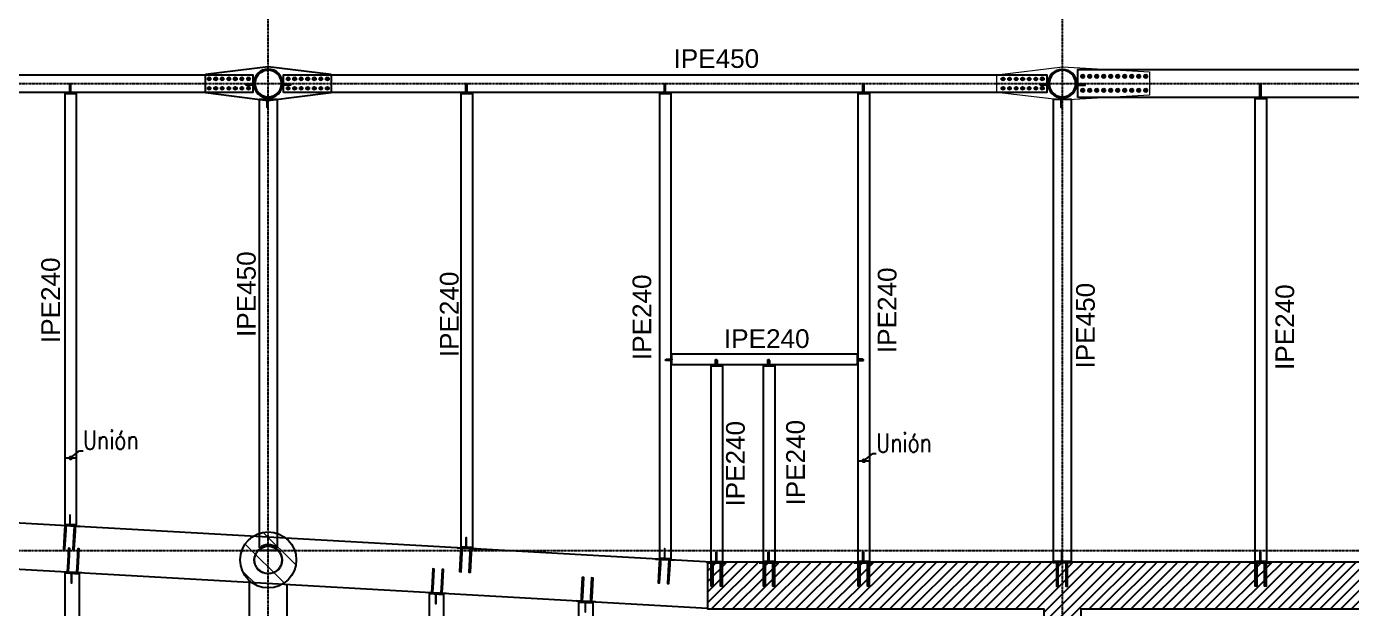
# Model space of a CAD drawing. Header units: millimetres. Extents: x -12345 to 95575, y -14368 to 31862.
# Drawn here: x 31413 to 45595, y 16380 to 22611 of the extents above; entities that cross this region are included whole.
import ezdxf
from ezdxf.enums import TextEntityAlignment as Align

# ---------------------------------------------------------------- set-up
doc = ezdxf.new("R2010")
doc.units = ezdxf.units.MM
doc.header["$LTSCALE"] = 0.95
doc.linetypes.add('DXK_LINE_DOT3', pattern=[5.9187, 2.979, -0.9799, 0.9799, -0.9799])
doc.layers.get('0').update_dxf_attribs({"color": 255})
for name, color, linetype, lineweight in [('E_COLUMNAS', 1, 'Continuous', 18), ('E_COLUMNAS-1', 1, 'Continuous', 25), ('E_COLUMNAS-3', 1, 'Continuous', 35), ('E_TEXTO', 3, 'Continuous', 9), ('E_VIGAS-1', 254, 'Continuous', 25), ('S-COLS-HDLN-1', 52, 'Continuous', 9)]:
    doc.layers.add(name, color=color, linetype=linetype, lineweight=lineweight)
for name, color, linetype in [('HCB-ACH_PANT', 253, 'Continuous'), ('HCB-EJES', 1, 'Continuous'), ('HCB-PLATINAS', 5, 'Continuous'), ('HCB_PANTALLAS', 6, 'Continuous'), ('HCB_VIGAS', 4, 'Continuous'), ('UNIÒN', 6, 'Continuous')]:
    doc.layers.add(name, color=color, linetype=linetype)
doc.styles.add('CNI_COTAS', font='romans.shx', dxfattribs={"width": 0.8})
doc.styles.add('VERDANA', font='arial.ttf')
doc.dimstyles.new('UNIÒN', dxfattribs={"dimscale": 0, "dimtxt": 200, "dimasz": 60, "dimexe": 4, "dimexo": 4, "dimgap": 15, "dimtad": 1, "dimdec": 0, "dimzin": 4, "dimdsep": 46, "dimtxsty": 'CNI_COTAS', "dimcen": -0.09, "dimclrd": 6, "dimclrt": 3, "dimadec": 0, "dimazin": 0, "dimtfac": 1, "dimtdec": 0, "dimtmove": 2, "dimatfit": 0, "dimfxl": 0.05, "dimtolj": 1, "dimtzin": 0, "dimarcsym": 0})

# ---------------------------------------------------------------- blocks, each defined once
blk = doc.blocks.new('EST_SCM_COLUMNA-METALICA-SECCION-CIRCULAR - EST_SCM_COLUMNA-TUBULAR-CIRCULAR_PTEØ_12__e_10_3mm-1865068-_10_00m_N_E_-NIVEL-3 DOC')
at = {"layer": 'E_COLUMNAS-1'}
for radius, start, end in [(0.152, 0, 180), (0.142, 81.8182, 130.9091), (0.152, 180, 196.3636), (0.142, 163.6364, 180), (0.142, 130.9091, 163.6364), (0.142, 196.3636, 0), (0.142, 32.7273, 81.8182), (0.142, 0, 32.7273), (0.152, 343.6364, 0), (0.152, 196.3636, 212.7273), (0.142, 180, 196.3636), (0.152, 212.7273, 229.0909), (0.152, 229.0909, 245.4545), (0.152, 245.4545, 261.8182), (0.152, 278.1818, 310.9091), (0.152, 310.9091, 327.2727), (0.152, 327.2727, 343.6364), (0.152, 261.8182, 278.1818)]:
    blk.add_arc((0, 0), radius, start, end, dxfattribs=at)
blk = doc.blocks.new('EST_SCM_COLUMNA-METALICA-SECCION-CIRCULAR - EST_SCM_COLUMNA-TUBULAR-CIRCULAR_PTEØ_12__e_10_3mm-V38-_10_00m_N_E_-NIVEL-3 DOC')
at = {"layer": 'S-COLS-HDLN-1'}
h = blk.add_hatch(dxfattribs=at)
h.set_pattern_fill('FP_4', color=256, style=0, pattern_type=2)
h.set_pattern_definition([(45, (-162.662, -40.162), (-0.15909903, 0.15909903), [])])
h.paths.add_polyline_path([(-0.152, 0), (-0.146, -0.043), (-0.128, -0.082), (-0.1, -0.115), (-0.059, -0.14), (-0.02, -0.151), (0.022, -0.151), (0.063, -0.139), (0.1, -0.115), (0.131, -0.077), (0.147, -0.04), (0.152, 0), (0.146, 0.043), (0.128, 0.082), (0.095, 0.118), (0.059, 0.14), (0.02, 0.151), (-0.022, 0.151), (-0.063, 0.139), (-0.1, 0.115), (-0.131, 0.077), (-0.147, 0.04), (-0.152, 0.005)])
h.paths.add_polyline_path([(-0.142, 0), (-0.135, 0.043), (-0.12, 0.077), (-0.093, 0.107), (-0.059, 0.129), (-0.02, 0.141), (0.022, 0.14), (0.063, 0.127), (0.095, 0.105), (0.12, 0.077), (0.136, 0.04), (0.142, 0), (0.136, -0.04), (0.12, -0.077), (0.093, -0.107), (0.059, -0.129), (0.02, -0.141), (-0.02, -0.141), (-0.063, -0.127), (-0.093, -0.107), (-0.12, -0.077), (-0.136, -0.04), (-0.141, -0.005)])
at = {"layer": 'E_COLUMNAS-1'}
for radius, start, end in [(0.152, 360, 180), (0.142, 0, 180), (0.152, 180, 360), (0.142, 180, 0)]:
    blk.add_arc((0, 0), radius, start, end, dxfattribs=at)
blk = doc.blocks.new('Bolt-72574620-1978 - 1471')
at = {"color": 253, "linetype": 'Continuous'}
for p, q in [((55424, 28266), (55441, 28276)), ((55424, 28247), (55424, 28266)), ((55441, 28238), (55424, 28247)), ((55441, 28276), (55457, 28266)), ((55457, 28247), (55441, 28238)), ((55457, 28266), (55457, 28247)), ((55499, 28267), (55516, 28276)), ((55499, 28247), (55499, 28267)), ((55516, 28238), (55499, 28247)), ((55516, 28276), (55532, 28267)), ((55532, 28247), (55516, 28238)), ((55532, 28267), (55532, 28247)), ((55574, 28267), (55591, 28276)), ((55574, 28248), (55574, 28267)), ((55591, 28238), (55574, 28248)), ((55591, 28276), (55607, 28267)), ((55607, 28248), (55591, 28238)), ((55607, 28267), (55607, 28248)), ((55649, 28267), (55666, 28276)), ((55649, 28248), (55649, 28267)), ((55666, 28238), (55649, 28248)), ((55666, 28276), (55682, 28267)), ((55682, 28248), (55666, 28238)), ((55682, 28267), (55682, 28248)), ((55724, 28267), (55741, 28276)), ((55724, 28248), (55724, 28267)), ((55741, 28238), (55724, 28248)), ((55741, 28276), (55757, 28267)), ((55757, 28248), (55741, 28238)), ((55757, 28267), (55757, 28248)), ((55799, 28267), (55816, 28276)), ((55799, 28248), (55799, 28267)), ((55816, 28238), (55799, 28248)), ((55816, 28276), (55832, 28267)), ((55832, 28248), (55816, 28238)), ((55832, 28267), (55832, 28248)), ((55874, 28267), (55891, 28276)), ((55874, 28248), (55874, 28267)), ((55891, 28238), (55874, 28248)), ((55891, 28276), (55907, 28267)), ((55907, 28248), (55891, 28238)), ((55907, 28267), (55907, 28248)), ((55949, 28267), (55966, 28276)), ((55949, 28248), (55949, 28267)), ((55966, 28238), (55949, 28248)), ((55966, 28276), (55982, 28267)), ((55982, 28248), (55966, 28238)), ((55982, 28267), (55982, 28248)), ((56024, 28267), (56041, 28276)), ((56024, 28248), (56024, 28267)), ((56041, 28238), (56024, 28248)), ((56041, 28276), (56057, 28267)), ((56057, 28248), (56041, 28238)), ((56057, 28267), (56057, 28248)), ((56099, 28267), (56116, 28276)), ((56099, 28248), (56099, 28267)), ((56116, 28238), (56099, 28248)), ((56116, 28276), (56132, 28267)), ((56132, 28248), (56116, 28238)), ((56132, 28267), (56132, 28248)), ((55424, 28116), (55441, 28126)), ((55424, 28097), (55424, 28116)), ((55441, 28088), (55424, 28097)), ((55441, 28126), (55457, 28116)), ((55457, 28097), (55441, 28088)), ((55457, 28116), (55457, 28097)), ((55499, 28117), (55516, 28126)), ((55499, 28097), (55499, 28117)), ((55516, 28088), (55499, 28097)), ((55516, 28126), (55532, 28117)), ((55532, 28097), (55516, 28088)), ((55532, 28117), (55532, 28097)), ((55574, 28117), (55591, 28126)), ((55574, 28098), (55574, 28117)), ((55591, 28088), (55574, 28098)), ((55591, 28126), (55607, 28117)), ((55607, 28098), (55591, 28088)), ((55607, 28117), (55607, 28098)), ((55649, 28117), (55666, 28126)), ((55649, 28098), (55649, 28117)), ((55666, 28088), (55649, 28098)), ((55666, 28126), (55682, 28117)), ((55682, 28098), (55666, 28088)), ((55682, 28117), (55682, 28098)), ((55724, 28117), (55741, 28126)), ((55724, 28098), (55724, 28117)), ((55741, 28088), (55724, 28098)), ((55741, 28126), (55757, 28117)), ((55757, 28098), (55741, 28088)), ((55757, 28117), (55757, 28098)), ((55799, 28117), (55816, 28126)), ((55799, 28098), (55799, 28117)), ((55816, 28088), (55799, 28098)), ((55816, 28126), (55832, 28117)), ((55832, 28098), (55816, 28088)), ((55832, 28117), (55832, 28098)), ((55874, 28117), (55891, 28126)), ((55874, 28098), (55874, 28117)), ((55891, 28088), (55874, 28098)), ((55891, 28126), (55907, 28117)), ((55907, 28098), (55891, 28088)), ((55907, 28117), (55907, 28098)), ((55949, 28117), (55966, 28126)), ((55949, 28098), (55949, 28117)), ((55966, 28088), (55949, 28098)), ((55966, 28126), (55982, 28117)), ((55982, 28098), (55966, 28088)), ((55982, 28117), (55982, 28098)), ((56024, 28117), (56041, 28126)), ((56024, 28098), (56024, 28117)), ((56041, 28088), (56024, 28098)), ((56041, 28126), (56057, 28117)), ((56057, 28098), (56041, 28088)), ((56057, 28117), (56057, 28098)), ((56099, 28117), (56116, 28126)), ((56099, 28098), (56099, 28117)), ((56116, 28088), (56099, 28098)), ((56116, 28126), (56132, 28117)), ((56132, 28098), (56116, 28088)), ((56132, 28117), (56132, 28098))]:
    blk.add_line(p, q, dxfattribs=at)
for centre, radius, start, end in [((55441, 28257), 12, 18.0268, 198.0268), ((55441, 28257), 12, 198.0268, 18.0268), ((55441, 28257), 11, 90.0268, 270.0268), ((55441, 28257), 11, 270.0268, 90.0268), ((55516, 28257), 12, 18.0268, 198.0268), ((55516, 28257), 12, 198.0268, 18.0268), ((55516, 28257), 11, 90.0268, 270.0268), ((55516, 28257), 11, 270.0268, 90.0268), ((55591, 28257), 12, 18.0268, 198.0268), ((55591, 28257), 12, 198.0268, 18.0268), ((55591, 28257), 11, 90.0268, 270.0268), ((55591, 28257), 11, 270.0268, 90.0268), ((55666, 28257), 12, 18.0268, 198.0268), ((55666, 28257), 12, 198.0268, 18.0268), ((55666, 28257), 11, 90.0268, 270.0268), ((55666, 28257), 11, 270.0268, 90.0268), ((55741, 28257), 12, 18.0268, 198.0268), ((55741, 28257), 12, 198.0268, 18.0268), ((55741, 28257), 11, 90.0268, 270.0268), ((55741, 28257), 11, 270.0268, 90.0268), ((55816, 28257), 12, 18.0268, 198.0268), ((55816, 28257), 12, 198.0268, 18.0268), ((55816, 28257), 11, 90.0268, 270.0268), ((55816, 28257), 11, 270.0268, 90.0268), ((55891, 28257), 12, 18.0268, 198.0268), ((55891, 28257), 12, 198.0268, 18.0268), ((55891, 28257), 11, 90.0268, 270.0268), ((55891, 28257), 11, 270.0268, 90.0268), ((55966, 28257), 12, 18.0268, 198.0268), ((55966, 28257), 12, 198.0268, 18.0268), ((55966, 28257), 11, 90.0268, 270.0268), ((55966, 28257), 11, 270.0268, 90.0268), ((56041, 28257), 12, 18.0268, 198.0268), ((56041, 28257), 12, 198.0268, 18.0268), ((56041, 28257), 11, 90.0268, 270.0268), ((56041, 28257), 11, 270.0268, 90.0268), ((56116, 28257), 12, 18.0268, 198.0268), ((56116, 28257), 12, 198.0268, 18.0268), ((56116, 28257), 11, 90.0268, 270.0268), ((56116, 28257), 11, 270.0268, 90.0268), ((55441, 28107), 12, 18.0268, 198.0268), ((55441, 28107), 12, 198.0268, 18.0268), ((55441, 28107), 11, 90.0268, 270.0268), ((55441, 28107), 11, 270.0268, 90.0268), ((55516, 28107), 12, 18.0268, 198.0268), ((55516, 28107), 12, 198.0268, 18.0268), ((55516, 28107), 11, 90.0268, 270.0268), ((55516, 28107), 11, 270.0268, 90.0268), ((55591, 28107), 12, 18.0268, 198.0268), ((55591, 28107), 12, 198.0268, 18.0268), ((55591, 28107), 11, 90.0268, 270.0268), ((55591, 28107), 11, 270.0268, 90.0268), ((55666, 28107), 12, 18.0268, 198.0268), ((55666, 28107), 12, 198.0268, 18.0268), ((55666, 28107), 11, 90.0268, 270.0268), ((55666, 28107), 11, 270.0268, 90.0268), ((55741, 28107), 12, 18.0268, 198.0268), ((55741, 28107), 12, 198.0268, 18.0268), ((55741, 28107), 11, 90.0268, 270.0268), ((55741, 28107), 11, 270.0268, 90.0268), ((55816, 28107), 12, 18.0268, 198.0268), ((55816, 28107), 12, 198.0268, 18.0268), ((55816, 28107), 11, 90.0268, 270.0268), ((55816, 28107), 11, 270.0268, 90.0268), ((55891, 28107), 12, 18.0268, 198.0268), ((55891, 28107), 12, 198.0268, 18.0268), ((55891, 28107), 11, 90.0268, 270.0268), ((55891, 28107), 11, 270.0268, 90.0268), ((55966, 28107), 12, 18.0268, 198.0268), ((55966, 28107), 12, 198.0268, 18.0268), ((55966, 28107), 11, 90.0268, 270.0268), ((55966, 28107), 11, 270.0268, 90.0268), ((56041, 28107), 12, 18.0268, 198.0268), ((56041, 28107), 12, 198.0268, 18.0268), ((56041, 28107), 11, 90.0268, 270.0268), ((56041, 28107), 11, 270.0268, 90.0268), ((56116, 28107), 12, 18.0268, 198.0268), ((56116, 28107), 12, 198.0268, 18.0268), ((56116, 28107), 11, 90.0268, 270.0268), ((56116, 28107), 11, 270.0268, 90.0268)]:
    blk.add_arc(centre, radius, start, end, dxfattribs=at)
blk = doc.blocks.new('Bolt-72574620-1967 - 1471')
at = {"color": 253, "linetype": 'Continuous'}
for p, q in [((46076, 28239), (46091, 28247)), ((46076, 28221), (46076, 28239)), ((46091, 28247), (46106, 28239)), ((46106, 28239), (46106, 28221)), ((46146, 28239), (46161, 28247)), ((46146, 28221), (46146, 28239)), ((46161, 28247), (46176, 28239)), ((46176, 28239), (46176, 28221)), ((46216, 28239), (46231, 28247)), ((46216, 28221), (46216, 28239)), ((46231, 28247), (46246, 28239)), ((46246, 28239), (46246, 28221)), ((46286, 28239), (46301, 28247)), ((46286, 28221), (46286, 28239)), ((46301, 28247), (46316, 28239)), ((46316, 28239), (46316, 28221)), ((46356, 28239), (46371, 28247)), ((46356, 28221), (46356, 28239)), ((46371, 28247), (46386, 28239)), ((46386, 28239), (46386, 28221)), ((46426, 28239), (46441, 28247)), ((46426, 28221), (46426, 28239)), ((46441, 28247), (46456, 28239)), ((46456, 28239), (46456, 28222)), ((46496, 28239), (46511, 28248)), ((46496, 28222), (46496, 28239)), ((46511, 28248), (46526, 28239)), ((46526, 28239), (46526, 28222)), ((46091, 28213), (46076, 28221)), ((46076, 28139), (46091, 28147)), ((46076, 28121), (46076, 28139)), ((46091, 28113), (46076, 28121)), ((46106, 28221), (46091, 28213)), ((46091, 28147), (46106, 28139)), ((46106, 28121), (46091, 28113)), ((46106, 28139), (46106, 28121)), ((46161, 28213), (46146, 28221)), ((46146, 28139), (46161, 28147)), ((46146, 28121), (46146, 28139)), ((46161, 28113), (46146, 28121)), ((46176, 28221), (46161, 28213)), ((46161, 28147), (46176, 28139)), ((46176, 28121), (46161, 28113)), ((46176, 28139), (46176, 28121)), ((46231, 28213), (46216, 28221)), ((46216, 28139), (46231, 28147)), ((46216, 28121), (46216, 28139)), ((46231, 28113), (46216, 28121)), ((46246, 28221), (46231, 28213)), ((46231, 28147), (46246, 28139)), ((46246, 28121), (46231, 28113)), ((46246, 28139), (46246, 28121)), ((46301, 28213), (46286, 28221)), ((46286, 28139), (46301, 28147)), ((46286, 28121), (46286, 28139)), ((46301, 28113), (46286, 28121)), ((46316, 28221), (46301, 28213)), ((46301, 28147), (46316, 28139)), ((46316, 28121), (46301, 28113)), ((46316, 28139), (46316, 28121)), ((46371, 28213), (46356, 28221)), ((46356, 28139), (46371, 28147)), ((46356, 28121), (46356, 28139)), ((46371, 28113), (46356, 28121)), ((46386, 28221), (46371, 28213)), ((46371, 28147), (46386, 28139)), ((46386, 28121), (46371, 28113)), ((46386, 28139), (46386, 28121)), ((46441, 28213), (46426, 28221)), ((46426, 28139), (46441, 28147)), ((46426, 28121), (46426, 28139)), ((46441, 28113), (46426, 28121)), ((46456, 28222), (46441, 28213)), ((46441, 28147), (46456, 28139)), ((46456, 28122), (46441, 28113)), ((46456, 28139), (46456, 28122)), ((46511, 28213), (46496, 28222)), ((46496, 28139), (46511, 28148)), ((46496, 28122), (46496, 28139)), ((46511, 28113), (46496, 28122)), ((46526, 28222), (46511, 28213)), ((46511, 28148), (46526, 28139)), ((46526, 28122), (46511, 28113)), ((46526, 28139), (46526, 28122))]:
    blk.add_line(p, q, dxfattribs=at)
for centre, radius, start, end in [((46091, 28230), 11.5, 18.0268, 198.0268), ((46091, 28230), 11.5, 198.0268, 18.0268), ((46091, 28230), 10, 90.0268, 270.0268), ((46091, 28230), 10, 270.0268, 90.0268), ((46161, 28230), 11.5, 18.0268, 198.0268), ((46161, 28230), 11.5, 198.0268, 18.0268), ((46161, 28230), 10, 90.0268, 270.0268), ((46161, 28230), 10, 270.0268, 90.0268), ((46231, 28230), 11.5, 18.0268, 198.0268), ((46231, 28230), 11.5, 198.0268, 18.0268), ((46231, 28230), 10, 90.0268, 270.0268), ((46231, 28230), 10, 270.0268, 90.0268), ((46301, 28230), 11.5, 18.0268, 198.0268), ((46301, 28230), 11.5, 198.0268, 18.0268), ((46301, 28230), 10, 90.0268, 270.0268), ((46301, 28230), 10, 270.0268, 90.0268), ((46371, 28230), 11.5, 18.0268, 198.0268), ((46371, 28230), 11.5, 198.0268, 18.0268), ((46371, 28230), 10, 90.0268, 270.0268), ((46371, 28230), 10, 270.0268, 90.0268), ((46441, 28230), 11.5, 18.0268, 198.0268), ((46441, 28230), 11.5, 198.0268, 18.0268), ((46441, 28230), 10, 90.0268, 270.0268), ((46441, 28230), 10, 270.0268, 90.0268), ((46511, 28230), 11.5, 18.0268, 198.0268), ((46511, 28230), 11.5, 198.0268, 18.0268), ((46511, 28230), 10, 90.0268, 270.0268), ((46511, 28230), 10, 270.0268, 90.0268), ((46091, 28130), 11.5, 18.0268, 198.0268), ((46091, 28130), 11.5, 198.0268, 18.0268), ((46091, 28130), 10, 90.0268, 270.0268), ((46091, 28130), 10, 270.0268, 90.0268), ((46161, 28130), 11.5, 18.0268, 198.0268), ((46161, 28130), 11.5, 198.0268, 18.0268), ((46161, 28130), 10, 90.0268, 270.0268), ((46161, 28130), 10, 270.0268, 90.0268), ((46231, 28130), 11.5, 18.0268, 198.0268), ((46231, 28130), 11.5, 198.0268, 18.0268), ((46231, 28130), 10, 90.0268, 270.0268), ((46231, 28130), 10, 270.0268, 90.0268), ((46301, 28130), 11.5, 18.0268, 198.0268), ((46301, 28130), 11.5, 198.0268, 18.0268), ((46301, 28130), 10, 90.0268, 270.0268), ((46301, 28130), 10, 270.0268, 90.0268), ((46371, 28130), 11.5, 18.0268, 198.0268), ((46371, 28130), 11.5, 198.0268, 18.0268), ((46371, 28130), 10, 90.0268, 270.0268), ((46371, 28130), 10, 270.0268, 90.0268), ((46441, 28130), 11.5, 18.0268, 198.0268), ((46441, 28130), 11.5, 198.0268, 18.0268), ((46441, 28130), 10, 90.0268, 270.0268), ((46441, 28130), 10, 270.0268, 90.0268), ((46511, 28130), 11.5, 18.0268, 198.0268), ((46511, 28130), 11.5, 198.0268, 18.0268), ((46511, 28130), 10, 90.0268, 270.0268), ((46511, 28130), 10, 270.0268, 90.0268)]:
    blk.add_arc(centre, radius, start, end, dxfattribs=at)
blk = doc.blocks.new('Part-72574620-1964 - 1471')
at = {"color": 253}
for p, q in [((46051, 28280), (46723, 28362)), ((46051, 28080), (46051, 28280)), ((46723, 28362), (47396, 28280)), ((47396, 28280), (47396, 28080)), ((46719, 27997), (46051, 28080)), ((47396, 28080), (46719, 27997))]:
    blk.add_line(p, q, dxfattribs=at)
for start, end in [(78.75, 258.75), (258.75, 78.75)]:
    blk.add_arc((46723, 28180), 155, start, end, dxfattribs=at)
blk = doc.blocks.new('Bolt-72574620-1968 - 1471')
at = {"color": 253, "linetype": 'Continuous'}
for p, q in [((46921, 28238), (46936, 28247)), ((46921, 28221), (46921, 28238)), ((46936, 28247), (46951, 28238)), ((46951, 28238), (46951, 28221)), ((46991, 28238), (47006, 28247)), ((46991, 28221), (46991, 28238)), ((47006, 28247), (47021, 28238)), ((47021, 28238), (47021, 28221)), ((47061, 28238), (47076, 28247)), ((47061, 28221), (47061, 28238)), ((47076, 28247), (47091, 28238)), ((47091, 28238), (47091, 28221)), ((47131, 28238), (47146, 28247)), ((47131, 28221), (47131, 28238)), ((47146, 28247), (47161, 28239)), ((47161, 28239), (47161, 28221)), ((47201, 28239), (47216, 28247)), ((47201, 28221), (47201, 28239)), ((47216, 28247), (47231, 28239)), ((47231, 28239), (47231, 28221)), ((47271, 28239), (47286, 28247)), ((47271, 28221), (47271, 28239)), ((47286, 28247), (47301, 28239)), ((47301, 28239), (47301, 28221)), ((47341, 28239), (47356, 28247)), ((47341, 28221), (47341, 28239)), ((47356, 28247), (47371, 28239)), ((47371, 28239), (47371, 28221)), ((46936, 28212), (46921, 28221)), ((46921, 28138), (46936, 28147)), ((46921, 28121), (46921, 28138)), ((46936, 28112), (46921, 28121)), ((46951, 28221), (46936, 28212)), ((46936, 28147), (46951, 28138)), ((46951, 28121), (46936, 28112)), ((46951, 28138), (46951, 28121)), ((47006, 28212), (46991, 28221)), ((46991, 28138), (47006, 28147)), ((46991, 28121), (46991, 28138)), ((47006, 28112), (46991, 28121)), ((47021, 28221), (47006, 28212)), ((47006, 28147), (47021, 28138)), ((47021, 28121), (47006, 28112)), ((47021, 28138), (47021, 28121)), ((47076, 28212), (47061, 28221)), ((47061, 28138), (47076, 28147)), ((47061, 28121), (47061, 28138)), ((47076, 28112), (47061, 28121)), ((47091, 28221), (47076, 28212)), ((47076, 28147), (47091, 28138)), ((47091, 28121), (47076, 28112)), ((47091, 28138), (47091, 28121)), ((47146, 28213), (47131, 28221)), ((47131, 28138), (47146, 28147)), ((47131, 28121), (47131, 28138)), ((47146, 28113), (47131, 28121)), ((47161, 28221), (47146, 28213)), ((47146, 28147), (47161, 28139)), ((47161, 28121), (47146, 28113)), ((47161, 28139), (47161, 28121)), ((47216, 28213), (47201, 28221)), ((47201, 28139), (47216, 28147)), ((47201, 28121), (47201, 28139)), ((47216, 28113), (47201, 28121)), ((47231, 28221), (47216, 28213)), ((47216, 28147), (47231, 28139)), ((47231, 28121), (47216, 28113)), ((47231, 28139), (47231, 28121)), ((47286, 28213), (47271, 28221)), ((47271, 28139), (47286, 28147)), ((47271, 28121), (47271, 28139)), ((47286, 28113), (47271, 28121)), ((47301, 28221), (47286, 28213)), ((47286, 28147), (47301, 28139)), ((47301, 28121), (47286, 28113)), ((47301, 28139), (47301, 28121)), ((47356, 28213), (47341, 28221)), ((47341, 28139), (47356, 28147)), ((47341, 28121), (47341, 28139)), ((47356, 28113), (47341, 28121)), ((47371, 28221), (47356, 28213)), ((47356, 28147), (47371, 28139)), ((47371, 28121), (47356, 28113)), ((47371, 28139), (47371, 28121))]:
    blk.add_line(p, q, dxfattribs=at)
for centre, radius, start, end in [((46936, 28230), 11.5, 18.0268, 198.0268), ((46936, 28230), 11.5, 198.0268, 18.0268), ((46936, 28230), 10, 90.0268, 270.0268), ((46936, 28230), 10, 270.0268, 90.0268), ((47006, 28230), 11.5, 18.0268, 198.0268), ((47006, 28230), 11.5, 198.0268, 18.0268), ((47006, 28230), 10, 90.0268, 270.0268), ((47006, 28230), 10, 270.0268, 90.0268), ((47076, 28230), 11.5, 18.0268, 198.0268), ((47076, 28230), 11.5, 198.0268, 18.0268), ((47076, 28230), 10, 90.0268, 270.0268), ((47076, 28230), 10, 270.0268, 90.0268), ((47146, 28230), 11.5, 18.0268, 198.0268), ((47146, 28230), 11.5, 198.0268, 18.0268), ((47146, 28230), 10, 90.0268, 270.0268), ((47146, 28230), 10, 270.0268, 90.0268), ((47216, 28230), 11.5, 18.0268, 198.0268), ((47216, 28230), 11.5, 198.0268, 18.0268), ((47216, 28230), 10, 90.0268, 270.0268), ((47216, 28230), 10, 270.0268, 90.0268), ((47286, 28230), 11.5, 18.0268, 198.0268), ((47286, 28230), 11.5, 198.0268, 18.0268), ((47286, 28230), 10, 90.0268, 270.0268), ((47286, 28230), 10, 270.0268, 90.0268), ((47356, 28230), 11.5, 18.0268, 198.0268), ((47356, 28230), 11.5, 198.0268, 18.0268), ((47356, 28230), 10, 90.0268, 270.0268), ((47356, 28230), 10, 270.0268, 90.0268), ((46936, 28130), 11.5, 18.0268, 198.0268), ((46936, 28130), 11.5, 198.0268, 18.0268), ((46936, 28130), 10, 90.0268, 270.0268), ((46936, 28130), 10, 270.0268, 90.0268), ((47006, 28130), 11.5, 18.0268, 198.0268), ((47006, 28130), 11.5, 198.0268, 18.0268), ((47006, 28130), 10, 90.0268, 270.0268), ((47006, 28130), 10, 270.0268, 90.0268), ((47076, 28130), 11.5, 18.0268, 198.0268), ((47076, 28130), 11.5, 198.0268, 18.0268), ((47076, 28130), 10, 90.0268, 270.0268), ((47076, 28130), 10, 270.0268, 90.0268), ((47146, 28130), 11.5, 18.0268, 198.0268), ((47146, 28130), 11.5, 198.0268, 18.0268), ((47146, 28130), 10, 90.0268, 270.0268), ((47146, 28130), 10, 270.0268, 90.0268), ((47216, 28130), 11.5, 18.0268, 198.0268), ((47216, 28130), 11.5, 198.0268, 18.0268), ((47216, 28130), 10, 90.0268, 270.0268), ((47216, 28130), 10, 270.0268, 90.0268), ((47286, 28130), 11.5, 18.0268, 198.0268), ((47286, 28130), 11.5, 198.0268, 18.0268), ((47286, 28130), 10, 90.0268, 270.0268), ((47286, 28130), 10, 270.0268, 90.0268), ((47356, 28130), 11.5, 18.0268, 198.0268), ((47356, 28130), 11.5, 198.0268, 18.0268), ((47356, 28130), 10, 90.0268, 270.0268), ((47356, 28130), 10, 270.0268, 90.0268)]:
    blk.add_arc(centre, radius, start, end, dxfattribs=at)

msp = doc.modelspace()

# ---------------------------------------------------------------- hatches: boundary and pattern name
at = {"layer": 'E_COLUMNAS'}
h = msp.add_hatch(dxfattribs=at)
h.set_pattern_fill('FP_21', color=256, scale=1000, style=0, pattern_type=2)
h.set_pattern_definition([(135, (82662, -140662), (-159.09903, -159.09903), [])])
h.paths.add_polyline_path([(34000, 16600), (34058.5, 16605.8), (34114.8, 16622.8), (34166.7, 16650.6), (34212.1, 16687.9), (34249.4, 16733.3), (34277.2, 16785.2), (34294.2, 16841.5), (34300, 16900), (34294.2, 16958.5), (34277.2, 17014.8), (34249.4, 17066.7), (34212.1, 17112.1), (34166.7, 17149.4), (34114.8, 17177.2), (34058.5, 17194.2), (34000, 17200), (33941.5, 17194.2), (33885.2, 17177.2), (33833.3, 17149.4), (33787.9, 17112.1), (33750.6, 17066.7), (33722.8, 17014.8), (33705.8, 16958.5), (33700, 16900), (33705.8, 16841.5), (33722.8, 16785.2), (33750.6, 16733.3), (33787.9, 16687.9), (33833.3, 16650.6), (33885.2, 16622.8), (33941.5, 16605.8)])
at = {"layer": 'HCB-ACH_PANT'}
h = msp.add_hatch(dxfattribs=at)
h.set_pattern_fill('ANSI31', color=256, scale=25)
h.set_pattern_definition([(45, (-13332.36, -5955.66), (-56.1266, 56.1266), [])])
h.paths.add_polyline_path([(46300.2, 16875.2), (44724.4, 16875.2), (44724.4, 16869.2), (44686.5, 16869.2), (44686.5, 16823.7), (44686.5, 16619.2), (44670.5, 16619.2), (44670.5, 16823.7), (44670.5, 16869.2), (44586.5, 16869.2), (44586.5, 16823.7), (44586.5, 16619.2), (44570.5, 16619.2), (44570.5, 16823.7), (44570.5, 16869.2), (44524.4, 16869.2), (42599.5, 16871.1), (42599.5, 16869.2), (42561.5, 16869.2), (42561.5, 16823.7), (42561.5, 16619.2), (42545.5, 16619.2), (42545.5, 16823.7), (42545.5, 16869.2), (42500, 16869.2), (42500, 14031.2), (42556.2, 14031.2), (42556.2, 14015.2), (42500, 14015.2), (42500, 13931.2), (42556.2, 13931.2), (42556.2, 13915.2), (42500, 13915.2), (42500, 11581.2), (42556.2, 11581.2), (42556.2, 11565.2), (42500, 11565.2), (42500, 11481.2), (42556.2, 11481.2), (42556.2, 11465.2), (42500, 11465.2), (42500, 8625.2), (46300.2, 8625.2), (46300.2, 9125.2), (42700.2, 9125.2), (42700.2, 16375.2), (46300.2, 16375.2)])
h.paths.add_polyline_path([(42445.5, 16823.7), (42445.5, 16869.2), (42399.5, 16869.2), (40474.4, 16872.3), (40474.4, 16869.2), (40436.5, 16869.2), (40436.5, 16823.7), (40436.5, 16619.2), (40420.5, 16619.2), (40420.5, 16823.7), (40420.5, 16869.2), (40336.5, 16869.2), (40336.5, 16823.7), (40336.5, 16619.2), (40320.5, 16619.2), (40320.5, 16823.7), (40320.5, 16869.2), (40274.4, 16869.2), (39468.1, 16872.2), (39468.1, 16869.2), (39430.2, 16869.2), (39430.2, 16823.7), (39430.2, 16619.2), (39414.2, 16619.2), (39414.2, 16823.7), (39414.2, 16869.2), (39330.2, 16869.2), (39330.2, 16823.7), (39330.2, 16619.2), (39314.2, 16619.2), (39314.2, 16823.7), (39314.2, 16869.2), (39268.1, 16869.2), (38904.8, 16873), (38904.8, 16869.2), (38866.9, 16869.2), (38866.9, 16823.7), (38866.9, 16619.2), (38850.9, 16619.2), (38850.9, 16823.7), (38850.9, 16869.2), (38766.9, 16869.2), (38766.9, 16823.7), (38766.9, 16619.2), (38750.9, 16619.2), (38750.9, 16823.7), (38750.9, 16869.2), (38700.2, 16869.2), (38700.2, 16375.2), (42300.2, 16375.2), (42300.2, 14069.1), (42306.2, 14069.1), (42306.2, 14031.2), (42351.7, 14031.2), (42500, 14031.2), (42500, 16869.2), (42461.5, 16869.2), (42461.5, 16823.7), (42461.5, 16619.2), (42445.5, 16619.2)])
h.paths.add_polyline_path([(42500, 11465.2), (42351.7, 11465.2), (42306.2, 11465.2), (42306.2, 11419.1), (42300.2, 9125.2), (38700.2, 9125.2), (38700.2, 8625.2), (42500, 8625.2)])
h.paths.add_polyline_path([(42500, 13915.2), (42351.7, 13915.2), (42306.2, 13915.2), (42306.2, 13869.1), (42303.4, 11619.1), (42306.2, 11619.1), (42306.2, 11581.2), (42351.7, 11581.2), (42500, 11581.2)])
h.paths.add_polyline_path([(42500, 14015.2), (42351.7, 14015.2), (42314.2, 14015.2), (42308.5, 14017.5), (42307.7, 14019.5), (42306.2, 14023.2), (42306.2, 13923.2), (42307.7, 13926.8), (42308.5, 13928.8), (42314.2, 13931.2), (42351.7, 13931.2), (42500, 13931.2)])
h.paths.add_polyline_path([(42500, 11565.2), (42351.7, 11565.2), (42314.2, 11565.2), (42308.5, 11567.5), (42307.7, 11569.5), (42306.2, 11573.2), (42306.2, 11473.2), (42307.7, 11476.8), (42308.5, 11478.8), (42314.2, 11481.2), (42351.7, 11481.2), (42500, 11481.2)])

# ---------------------------------------------------------------- linework, layer by layer
at = {"layer": 'E_COLUMNAS', "color": 8}
msp.add_lwpolyline([(41799.3, 22095), (42500, 22177.6), (43432.5, 22126.7), (43432.5, 21876.7), (42500, 21822.6), (41799.3, 21905)], close=True, dxfattribs=at)
at = {"layer": 'E_COLUMNAS'}
msp.add_circle((42500, 22000.1), 157.5, dxfattribs=at)
at = {"layer": 'E_COLUMNAS', "linetype": 'Continuous'}
for radius in [152.5, 142.5]:
    msp.add_circle((34000, 16900), radius, dxfattribs=at)
at = {"layer": 'E_COLUMNAS-1'}
msp.add_circle((34000, 16900), 300, dxfattribs=at)
at = {"layer": 'E_VIGAS-1', "color": 30, "true_color": 0xf26722}
for p, q in [((25469.2, 17632.3), (38806.6, 16875.2)), ((33905, 17184.5), (33905, 17183.1)), ((34095, 17184.6), (34095, 17183.2)), ((38700.2, 16380.4), (25492.9, 17130.1)), ((33800, 8843.2), (33800, 16658.6)), ((34200, 16635.9), (34200, 8865.9))]:
    msp.add_line(p, q, dxfattribs=at)
at = {"layer": 'HCB-EJES', "linetype": 'DXK_LINE_DOT3'}
for p, q in [((34000, -3906.8), (34000, 29407)), ((42500, -3906.8), (42500, 29407)), ((-6888.4, 22000), (90118.8, 22000)), ((-10844.5, 17000), (94075, 17000))]:
    msp.add_line(p, q, dxfattribs=at)
at = {"layer": 'HCB-PLATINAS', "color": 4}
for p, q in [((38779, 16876.7), (38779, 16875.2)), ((38861.8, 16875.1), (38861.8, 16875)), ((39308.7, 16875.1), (39308.7, 16875))]:
    msp.add_line(p, q, dxfattribs=at)
for points in [[(31983.9, 17256.4), (31784.3, 17267.8), (31784.6, 17273.8), (31984.3, 17262.4)], [(36223.9, 17015.7), (36024.3, 17027.1), (36024.6, 17033.1), (36224.3, 17021.7)], [(38348.9, 16895.1), (38149.3, 16906.5), (38149.6, 16912.5), (38349.3, 16901.1)], [(31801.1, 16778.1), (32000.7, 16766.7), (32000.4, 16760.7), (31800.7, 16772.1)], [(38695.7, 16869.2), (38895.7, 16869.2), (38895.7, 16875.2), (38695.7, 16875.2)], [(39255.7, 16869.2), (39455.7, 16869.2), (39455.7, 16875.2), (39255.7, 16875.2)], [(40268.9, 16869.2), (40468.9, 16869.2), (40468.9, 16875.2), (40268.9, 16875.2)], [(42600, 16869.2), (42400, 16869.2), (42400, 16875.2), (42600, 16875.2)], [(44518.9, 16869.2), (44718.9, 16869.2), (44718.9, 16875.2), (44518.9, 16875.2)], [(35701.1, 16556.7), (35900.7, 16545.3), (35900.4, 16539.3), (35700.7, 16550.7)], [(37301.3, 16465.8), (37501, 16454.5), (37500.6, 16448.5), (37300.9, 16459.9)]]:
    msp.add_lwpolyline(points, close=True, dxfattribs=at)
at = {"layer": 'HCB-PLATINAS', "color": 5}
for points in [[(31833.6, 17263.5), (31830.1, 17265.2), (31826.4, 17263.9), (31824.3, 17263.2), (31821.6, 17257.7), (31819.5, 17220.2), (31807.9, 17016), (31823.9, 17015.1), (31835.5, 17219.3), (31837.6, 17256.7), (31835.6, 17262.5)], [(31933.4, 17257.8), (31929.9, 17259.5), (31926.2, 17258.2), (31924.1, 17257.5), (31921.5, 17252), (31919.3, 17214.5), (31907.7, 17010.4), (31923.7, 17009.5), (31935.3, 17213.6), (31937.5, 17251.1), (31935.4, 17256.8)], [(31851.6, 16776.7), (31855.1, 16775), (31858.8, 16776.3), (31860.9, 16777), (31863.5, 16782.5), (31865.7, 16820), (31877.3, 17024.1), (31861.3, 17025.1), (31849.7, 16820.9), (31847.5, 16783.4), (31849.6, 16777.7)], [(31951.4, 16771), (31954.9, 16769.3), (31958.6, 16770.6), (31960.7, 16771.3), (31963.4, 16776.9), (31965.5, 16814.3), (31977.1, 17018.5), (31961.1, 17019.4), (31949.5, 16815.2), (31947.4, 16777.8), (31949.4, 16772)], [(36073.6, 17022.8), (36070.1, 17024.5), (36066.4, 17023.2), (36064.3, 17022.5), (36061.6, 17017), (36059.5, 16979.5), (36047.9, 16775.4), (36063.9, 16774.4), (36075.5, 16978.6), (36077.6, 17016.1), (36075.6, 17021.8)], [(36173.4, 17017.1), (36169.9, 17018.8), (36166.2, 17017.5), (36164.1, 17016.8), (36161.5, 17011.3), (36159.3, 16973.8), (36147.7, 16769.7), (36163.7, 16768.8), (36175.3, 16972.9), (36177.5, 17010.4), (36175.4, 17016.2)], [(38198.6, 16902.2), (38195.1, 16903.9), (38191.4, 16902.6), (38189.3, 16901.8), (38186.6, 16896.3), (38184.5, 16858.9), (38172.9, 16654.7), (38188.9, 16653.8), (38200.5, 16858), (38202.6, 16895.4), (38200.6, 16901.2)], [(38298.4, 16896.5), (38294.9, 16898.2), (38291.2, 16896.9), (38289.1, 16896.2), (38286.5, 16890.6), (38284.3, 16853.2), (38272.7, 16649), (38288.7, 16648.1), (38300.3, 16852.3), (38302.5, 16889.7), (38300.4, 16895.5)], [(35751.6, 16555.3), (35755.1, 16553.6), (35758.8, 16554.9), (35760.9, 16555.6), (35763.5, 16561.1), (35765.7, 16598.6), (35777.3, 16802.7), (35761.3, 16803.7), (35749.7, 16599.5), (35747.5, 16562), (35749.6, 16556.3)], [(35851.4, 16549.6), (35854.9, 16547.9), (35858.6, 16549.2), (35860.7, 16549.9), (35863.4, 16555.5), (35865.5, 16592.9), (35877.1, 16797.1), (35861.1, 16798), (35849.5, 16593.8), (35847.4, 16556.4), (35849.4, 16550.6)], [(38746.2, 16867.7), (38749.8, 16869.2), (38753.4, 16867.7), (38755.5, 16866.8), (38757.8, 16861.2), (38757.8, 16823.7), (38757.8, 16619.2), (38741.8, 16619.2), (38741.8, 16823.7), (38741.8, 16861.2), (38744.2, 16866.8)], [(38846.2, 16867.7), (38849.8, 16869.2), (38853.4, 16867.7), (38855.5, 16866.8), (38857.8, 16861.2), (38857.8, 16823.7), (38857.8, 16619.2), (38841.8, 16619.2), (38841.8, 16823.7), (38841.8, 16861.2), (38844.2, 16866.8)], [(39306.2, 16867.7), (39309.8, 16869.2), (39313.4, 16867.7), (39315.5, 16866.8), (39317.8, 16861.2), (39317.8, 16823.7), (39317.8, 16619.2), (39301.8, 16619.2), (39301.8, 16823.7), (39301.8, 16861.2), (39304.2, 16866.8)], [(39406.2, 16867.7), (39409.8, 16869.2), (39413.4, 16867.7), (39415.5, 16866.8), (39417.8, 16861.2), (39417.8, 16823.7), (39417.8, 16619.2), (39401.8, 16619.2), (39401.8, 16823.7), (39401.8, 16861.2), (39404.2, 16866.8)], [(40319.4, 16867.7), (40323, 16869.2), (40326.6, 16867.7), (40328.7, 16866.8), (40331, 16861.2), (40331, 16823.7), (40331, 16619.2), (40315, 16619.2), (40315, 16823.7), (40315, 16861.2), (40317.3, 16866.8)], [(40419.4, 16867.7), (40423, 16869.2), (40426.6, 16867.7), (40428.7, 16866.8), (40431, 16861.2), (40431, 16823.7), (40431, 16619.2), (40415, 16619.2), (40415, 16823.7), (40415, 16861.2), (40417.3, 16866.8)], [(42449.5, 16867.7), (42445.9, 16869.2), (42442.3, 16867.7), (42440.2, 16866.8), (42437.9, 16861.2), (42437.9, 16823.7), (42437.9, 16619.2), (42453.9, 16619.2), (42453.9, 16823.7), (42453.9, 16861.2), (42451.6, 16866.8)], [(42549.5, 16867.7), (42545.9, 16869.2), (42542.3, 16867.7), (42540.2, 16866.8), (42537.9, 16861.2), (42537.9, 16823.7), (42537.9, 16619.2), (42553.9, 16619.2), (42553.9, 16823.7), (42553.9, 16861.2), (42551.6, 16866.8)], [(44569.4, 16867.7), (44573, 16869.2), (44576.6, 16867.7), (44578.7, 16866.8), (44581, 16861.2), (44581, 16823.7), (44581, 16619.2), (44565, 16619.2), (44565, 16823.7), (44565, 16861.2), (44567.3, 16866.8)], [(44669.4, 16867.7), (44673, 16869.2), (44676.6, 16867.7), (44678.7, 16866.8), (44681, 16861.2), (44681, 16823.7), (44681, 16619.2), (44665, 16619.2), (44665, 16823.7), (44665, 16861.2), (44667.3, 16866.8)], [(37351.8, 16464.5), (37355.3, 16462.8), (37359, 16464.1), (37361.1, 16464.8), (37363.7, 16470.3), (37365.9, 16507.7), (37377.5, 16711.9), (37361.5, 16712.8), (37349.9, 16508.6), (37347.8, 16471.2), (37349.8, 16465.4)], [(37451.6, 16458.8), (37455.1, 16457.1), (37458.8, 16458.4), (37460.9, 16459.1), (37463.6, 16464.6), (37465.7, 16502.1), (37477.3, 16706.2), (37461.3, 16707.1), (37449.7, 16503), (37447.6, 16465.5), (37449.6, 16459.7)]]:
    msp.add_lwpolyline(points, close=True, dxfattribs=at)
at = {"layer": 'HCB_PANTALLAS'}
msp.add_lwpolyline([(42700.2, 9125.2), (42700.2, 16375.2), (46300.2, 16375.2), (46300.2, 16875.2), (38700.2, 16875.2), (38700.2, 16375.2), (42300.2, 16375.2), (42300.2, 9125.2), (38700.2, 9125.2), (38700.2, 8625.2), (46300.2, 8625.2), (46300.2, 9125.2)], close=True, dxfattribs=at)
at = {"layer": 'HCB_VIGAS'}
for points in [[(42665.1, 21850), (42665.1, 22150), (50837.3, 22150), (50837.3, 21850)], [(25665.1, 21905), (25665.1, 22095), (33834.9, 22095), (33834.9, 21905)], [(31871.5, 21905), (31881.5, 21905), (31881.5, 21995.3), (31871.5, 21995.3)], [(31881.5, 21895), (31888.6, 21895), (31888.6, 21989.9), (31881.5, 21989.9)], [(33757.7, 21985.3), (33847.7, 21985.3), (33847.7, 21995.3), (33757.7, 21995.3)], [(34242.3, 21995.3), (34152.3, 21995.3), (34152.3, 21985.3), (34242.3, 21985.3)], [(34165.1, 21905), (34165.1, 22095), (42334.9, 22095), (42334.9, 21905)], [(36111.5, 21905), (36121.5, 21905), (36121.5, 21995.3), (36111.5, 21995.3)], [(36121.5, 21895), (36128.6, 21895), (36128.6, 21989.9), (36121.5, 21989.9)], [(38236.5, 21905), (38246.5, 21905), (38246.5, 21995.3), (38236.5, 21995.3)], [(38246.5, 21895), (38253.6, 21895), (38253.6, 21989.9), (38246.5, 21989.9)], [(40361.5, 21905), (40371.5, 21905), (40371.5, 21995.3), (40361.5, 21995.3)], [(40371.5, 21895), (40378.6, 21895), (40378.6, 21989.9), (40371.5, 21989.9)], [(42257.7, 21985.3), (42347.7, 21985.3), (42347.7, 21995.3), (42257.7, 21995.3)], [(42742.3, 21994.3), (42652.3, 21994.3), (42652.3, 21984.3), (42742.3, 21984.3)], [(44611.5, 21850), (44621.5, 21850), (44621.5, 21994.3), (44611.5, 21994.3)], [(44621.5, 21840), (44628.6, 21840), (44628.6, 21984.3), (44621.5, 21984.3)], [(31825, 17281.5), (31825, 21895), (31945, 21895), (31945, 17274.7)], [(33995.3, 21747.7), (33995.3, 21847.7), (33985.3, 21847.7), (33985.3, 21747.7)], [(36065, 17040.8), (36065, 21895), (36185, 21895), (36185, 17034)], [(38190, 16920.2), (38190, 21895), (38310, 21895), (38310, 16913.3)], [(40315, 16885.2), (40315, 21895), (40435, 21895), (40435, 16885.2)], [(42495.3, 21747.7), (42495.3, 21847.7), (42485.3, 21847.7), (42485.3, 21747.7)], [(42405, 16885.2), (42405, 21834.9), (42595, 21834.9), (42595, 16885.2)], [(44565, 16885.2), (44565, 21840), (44685, 21840), (44685, 16885.2)], [(38253.1, 19034.2), (38253.1, 19044.2), (38310, 19044.2), (38310, 19034.2)], [(38263.1, 19044.2), (38263.1, 19051.3), (38320, 19051.3), (38320, 19044.2)], [(38788.3, 19044.7), (38798.3, 19044.7), (38798.3, 18987.8), (38788.3, 18987.8)], [(38798.3, 19034.7), (38805.4, 19034.7), (38805.4, 18977.8), (38798.3, 18977.8)], [(39348.3, 19044.7), (39358.3, 19044.7), (39358.3, 18987.8), (39348.3, 18987.8)], [(39358.3, 19034.7), (39365.4, 19034.7), (39365.4, 18977.8), (39358.3, 18977.8)], [(40361.9, 19044.2), (40361.9, 19051.3), (40305, 19051.3), (40305, 19044.2)], [(40371.9, 19034.2), (40371.9, 19044.2), (40315, 19044.2), (40315, 19034.2)], [(38741.8, 16885.2), (38741.8, 18977.8), (38861.8, 18977.8), (38861.8, 16878.3)], [(31875.4, 17268.6), (31881.5, 17268.3), (31881.5, 17278.8), (31881.5, 17378.8), (31875.5, 17378.8), (31875.5, 17278.8)], [(36115.4, 17027.9), (36121.5, 17027.6), (36121.5, 17038.1), (36121.5, 17138.1), (36115.5, 17138.1), (36115.5, 17038.1)], [(38240.4, 16907.3), (38246.5, 16906.9), (38246.5, 16917.5), (38246.5, 17017.5), (38240.5, 17017.5), (38240.5, 16917.5)], [(38798.7, 16875.2), (38792.7, 16875.2), (38792.7, 16885.2), (38792.7, 16985.2), (38798.7, 16985.2), (38798.7, 16885.2)], [(39358.7, 16875.2), (39352.7, 16875.2), (39352.7, 16885.2), (39352.7, 16985.2), (39358.7, 16985.2), (39358.7, 16885.2)], [(40371.9, 16875.2), (40365.9, 16875.2), (40365.9, 16885.2), (40365.9, 16985.2), (40371.9, 16985.2), (40371.9, 16885.2)], [(42489.3, 16875.2), (42495.3, 16875.2), (42495.3, 16885.2), (42495.3, 16985.2), (42489.3, 16985.2), (42489.3, 16885.2)], [(44621.9, 16875.2), (44615.9, 16875.2), (44615.9, 16885.2), (44615.9, 16985.2), (44621.9, 16985.2), (44621.9, 16885.2)], [(31825, 8740.9), (31825, 16760.7), (31975, 16752.2), (31975, 8749.4)], [(31896.9, 16766.6), (31890.9, 16766.9), (31890.9, 16756.4), (31890.9, 16656.4), (31896.9, 16656.4), (31896.9, 16756.4)], [(35725, 8962.1), (35725, 16539.3), (35875, 16530.8), (35875, 8970.6)], [(35796.9, 16545.2), (35790.9, 16545.5), (35790.9, 16535), (35790.9, 16435), (35796.9, 16435), (35796.9, 16535)], [(37397.1, 16454.4), (37391.1, 16454.7), (37391.1, 16444.2), (37391.1, 16344.2), (37397.1, 16344.2), (37397.1, 16444.2)], [(37325.2, 9052.9), (37325.2, 16448.4), (37475.2, 16439.9), (37475.2, 9061.4)]]:
    msp.add_lwpolyline(points, close=True, dxfattribs=at)
msp.add_lwpolyline([(33905, 17031.7), (33905, 21834.9), (34095, 21834.9), (34095, 17031.9, 0.3232377)], format="xyb", close=True, dxfattribs=at)
for points in [[(39348.7, 18987.8), (38320, 18987.8), (38320, 19107.8), (40305, 19107.8), (40305, 18987.8), (39308.7, 18987.8)], [(39301.8, 16885.2), (39301.8, 18977.8), (39421.8, 18977.8), (39421.8, 16885.2), (39301.8, 16885.2), (39301.8, 16885.2)], [(34095, 17000), (34000.2, 17000), (33905, 17000)]]:
    msp.add_lwpolyline(points, dxfattribs=at)
at = {"layer": 'UNIÒN', "color": 2, "const_width": 25}
for points in [[(31872.5, 17991.7, 1), (31897.5, 17991.7, 1)], [(40362.5, 17962.1, 1), (40387.5, 17962.1, 1)]]:
    msp.add_lwpolyline(points, format="xyb", close=True, dxfattribs=at)
at = {"layer": 'UNIÒN'}
for points in [[(31825, 17991.7), (31945, 17991.7)], [(40315, 17962.1), (40435, 17962.1)]]:
    msp.add_lwpolyline(points, dxfattribs=at)

# ---------------------------------------------------------------- block references
for name, p in [('Part-72574620-1964 - 1471', (-12723.3, -6180)), ('Bolt-72574620-1967 - 1471', (-12723.3, -6180)), ('Bolt-72574620-1968 - 1471', (-12723.3, -6180)), ('Bolt-72574620-1967 - 1471', (-4226, -6180.2)), ('Bolt-72574620-1978 - 1471', (-12723.3, -6180))]:
    msp.add_blockref(name, p)
at = {"layer": 'E_COLUMNAS-1', "rotation": 89.9999999999999}
for xscale, yscale, zscale in [(1000.000000003685, 1000.000000003685, 1000.000000003685), (999.9999999999967, 999.9999999999967, 999.9999999999967)]:
    msp.add_blockref('EST_SCM_COLUMNA-METALICA-SECCION-CIRCULAR - EST_SCM_COLUMNA-TUBULAR-CIRCULAR_PTEØ_12__e_10_3mm-1865068-_10_00m_N_E_-NIVEL-3 DOC', (34000, 22000), dxfattribs=dict(at, xscale=xscale, yscale=yscale, zscale=zscale))
at = {"layer": 'E_COLUMNAS-3', "rotation": 89.9999999999999}
for xscale, yscale, zscale in [(1000.000000003685, 1000.000000003685, 1000.000000003685), (999.9999999999967, 999.9999999999967, 999.9999999999967)]:
    msp.add_blockref('EST_SCM_COLUMNA-METALICA-SECCION-CIRCULAR - EST_SCM_COLUMNA-TUBULAR-CIRCULAR_PTEØ_12__e_10_3mm-V38-_10_00m_N_E_-NIVEL-3 DOC', (42500, 22000), dxfattribs=dict(at, xscale=xscale, yscale=yscale, zscale=zscale))

# ---------------------------------------------------------------- texts
at = {"layer": 'E_TEXTO', "style": 'VERDANA'}
for s, p in [('IPE450', (38796.5, 22167.7)), ('IPE240', (39336.1, 19169.7))]:
    msp.add_text(s, height=200, dxfattribs=at).set_placement(p, align=Align.CENTER)
for s, p in [('IPE450', (33865.6, 19745.7)), ('IPE240', (31770.4, 19680.5)), ('IPE240', (40724.4, 19573.4)), ('IPE240', (36037.4, 19529)), ('IPE240', (38099.3, 19498.6)), ('IPE450', (42847.2, 19408.8)), ('IPE240', (44981, 19392.4)), ('IPE240', (39100.6, 17930)), ('IPE240', (39744, 17941.2))]:
    msp.add_text(s, height=200, rotation=90, dxfattribs=at).set_placement(p, align=Align.CENTER)
at = {"layer": 'UNIÒN', "color": 3, "char_height": 200, "attachment_point": 7, "style": 'CNI_COTAS'}
for insert in [(32016.6, 18084.6), (40506.6, 18055)]:
    msp.add_mtext('Unión', dxfattribs=dict(at, insert=insert))

# ---------------------------------------------------------------- leaders
at = {"layer": 'UNIÒN', "annotation_type": 0, "has_hookline": 1, "hookline_direction": 0}
for points in [[(31885, 17991.7), (31980.1, 18069.6), (32001.6, 18069.6)], [(40375, 17962.1), (40470.1, 18040), (40491.6, 18040)]]:
    msp.add_leader(points, dimstyle='UNIÒN', override={"dimscale": 1}, dxfattribs=at)

doc.saveas('drawing.dxf')
